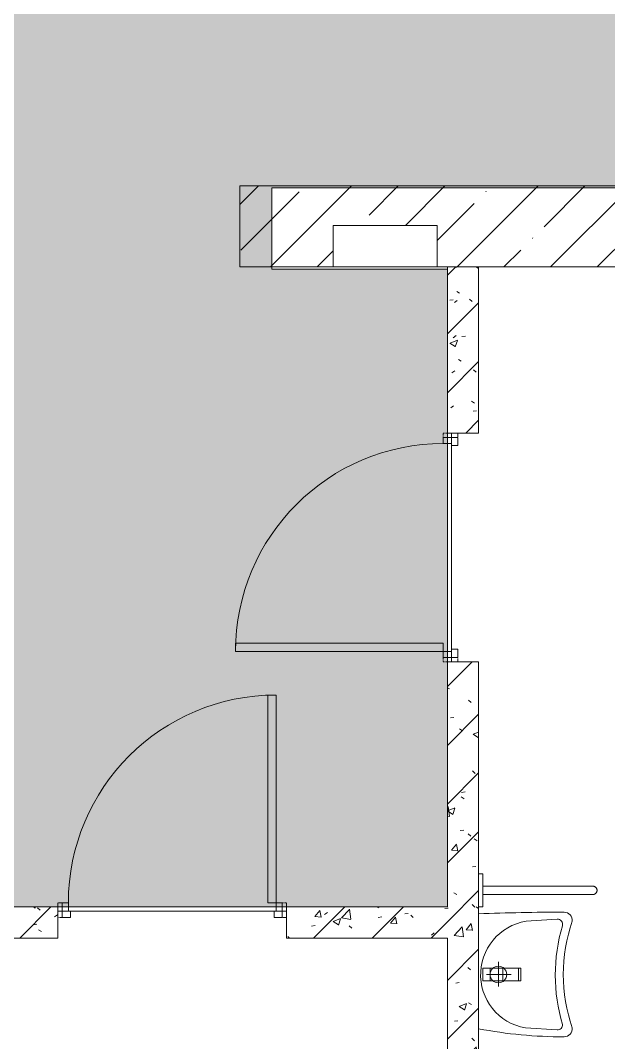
# Model space of a CAD drawing. Header units: millimetres. Extents: x -515342 to 330399, y -224905 to 507333.
# Drawn here: x -277426 to -274595, y 125841 to 130760 of the extents above; entities that cross this region are included whole.
import ezdxf

# ---------------------------------------------------------------- set-up
doc = ezdxf.new("R2010")
doc.units = ezdxf.units.MM
doc.linetypes.add('ASVP_Невидимые', pattern=[5, 3, -2])
for name, color, linetype, lineweight in [('Двери', 7, 'Continuous', 0), ('Оборудование', 7, 'Continuous', 0), ('Перекрытие', 7, 'Continuous', 0), ('Сантехника', 7, 'Continuous', 0), ('Стены внутренние', 7, 'Continuous', 0), ('Стены несущие', 7, 'Continuous', 0), ('Стены перегородки', 7, 'Continuous', 0), ('Стены штриховка', 7, 'Continuous', 0), ('экспертиза условные обозначения', 1, 'Continuous', 0)]:
    doc.layers.add(name, color=color, linetype=linetype, lineweight=lineweight)
pattern_1 = [(45, (-374025.76, 123368.6), (-141.42136, 141.42136), [])]
pattern_2 = [(50, (-374025.76, 123368.6), (364.3679, -31.8783), [38.1, -419.1]), (355, (-374025.76, 123368.6), (-70.4859, 382.1133), [30.48, -335.28]), (100.451, (-373995.4, 123365.95), (293.885, 350.2334), [32.38, -356.18]), (46.184, (-374025.76, 123470.2), (542.1585, -84.0858), [57.15, -628.65]), (96.636, (-373980.6, 123463.2), (474.805, 494.8554), [48.57, -534.27]), (351.184, (-374025.76, 123470.2), (474.8102, 494.85), [45.72, -502.92]), (21, (-373974.96, 123444.8), (303.2285, -204.5305), [38.1, -419.1]), (326, (-373974.96, 123444.8), (123.6039, 368.376), [30.48, -335.28]), (71.451, (-373949.7, 123427.76), (426.8341, 163.8427), [32.38, -356.18]), (37.5, (-374025.76, 123368.6), (6.17665, 169.11015), [16.764, -314.452, 16.764, -323.596, -336.55]), (37.5, (-374025.76, 123368.6), (6.17665, 169.11015), [-671.576, 16.764, -319.786]), (7.5, (-374025.76, 123368.6), (133.63888, 200.3615), [16.764, -177.292, 16.764, -306.832, -128.27]), (7.5, (-374025.76, 123368.6), (133.63888, 200.3615), [-517.652, 16.764, -111.506]), (327.5, (-374139.04, 123368.6), (271.18182, -11.45836), [16.764, -110.236, 16.764, -379.476, -525.78]), (327.5, (-374139.04, 123368.6), (271.18182, -11.45836), [-523.24, 16.764, -509.016]), (317.5, (-374189.84, 123368.6), (296.2585, 50.85285), [16.764, -148.336, 16.764, -246.38, -373.38]), (317.5, (-374189.84, 123368.6), (296.2585, 50.85285), [-428.244, 16.764, -356.616])]

# ---------------------------------------------------------------- blocks, each defined once
blk = doc.blocks.new('Раковина для МГН 600х450 - Раковина для МГН 600х450-10140932-О_АР_П_2__3_400_План 2 этажа')
at = {"layer": 'Сантехника'}
for p, q in [((-258.8, 253.2), (-266.6, 377.9)), ((266.6, 377.9), (257, 225.9)), ((-30, 191.2), (-30, 203.7)), ((30, 203.7), (-30, 203.7)), ((30, 203.7), (30, 191.2)), ((-30, 116.2), (-30, 191.2)), ((30, 191.2), (-30, 191.2)), ((0, 37.3), (0, 157.3)), ((30, 191.2), (30, 116.2)), ((-30, 56.2), (-30, 116.2)), ((30, 116.2), (-30, 116.2)), ((30, 116.2), (30, 56.2)), ((-61.5, 95), (58.5, 95)), ((-30, 20), (-30, 56.2)), ((30, 56.2), (-30, 56.2)), ((30, 56.2), (30, 20)), ((30, 20), (-30, 20))]:
    blk.add_line(p, q, dxfattribs=at)
blk.add_circle((0, 95), 40, dxfattribs=at)
for centre, radius, start, end in [((-260, 411), 40, 84.6341, 180), ((0, 1190.1), 782.4, 250.8821, 289.1179), ((260, 411), 40, 360, 95.3659), ((10581.6, 411), 10881.6, 180, 182.16475), ((-241.6, 379.4), 25, 73.3148, 183.5941), ((1.4, 1190.1), 821.3, 253.3148, 286.9337), ((241.6, 379.4), 25, 356.4059, 92.4122), ((-1895.6, 411), 2195.6, 349.2104, 360), ((0.7, 269.5), 260, 183.5941, 350.3344)]:
    blk.add_arc(centre, radius, start, end, dxfattribs=at)
blk = doc.blocks.new('Дверь_Деревянная_1 полотно - АР_Дверь_Санузел_1000х2000h_полотно__Г_Пр-V30-О_АР_П_2__3_400_План 2 этажа')
at = {"layer": 'Двери', "lineweight": 18}
for p, q in [((-500, 95), (-500, 1095)), ((-500, 1095), (-460, 1095)), ((-460, 95), (-460, 1095)), ((-530, 95), (-500, 95)), ((-530, 95), (-530, 25)), ((-500, 55), (-500, 95)), ((-460, 95), (-500, 95)), ((-500, 55), (-490, 55)), ((-490, 25), (-490, 55)), ((500, 55), (490, 55)), ((490, 25), (490, 55)), ((530, 95), (500, 95)), ((500, 55), (500, 95)), ((530, 95), (530, 25)), ((-530, 25), (-490, 25)), ((530, 25), (490, 25))]:
    blk.add_line(p, q, dxfattribs=at)
at = {"layer": 'Двери', "linetype": 'ASVP_Невидимые', "lineweight": 18}
for p, q in [((-550, 95), (-550, 75)), ((-530, 95), (-550, 95)), ((530, 95), (550, 95)), ((550, 95), (550, 75)), ((-550, 25), (-530, 25)), ((550, 25), (530, 25))]:
    blk.add_line(p, q, dxfattribs=at)
at = {"layer": 'Двери', "lineweight": 18}
blk.add_arc((-500, 95), 1000, 0, 90, dxfattribs=at)
blk = doc.blocks.new('Дверь_Деревянная_1 полотно - АР_Дверь_Санузел_1000х2000h_полотно__Г_Л-9060337-О_АР_П_2__3_400_План 2 этажа')
at = {"layer": 'Двери', "lineweight": 18}
for p, q in [((500, 1095), (460, 1095)), ((460, 95), (460, 1095)), ((500, 95), (500, 1095)), ((-530, 95), (-500, 95)), ((-530, 95), (-530, 25)), ((-500, 55), (-500, 95)), ((-500, 55), (-490, 55)), ((-490, 25), (-490, 55)), ((460, 95), (500, 95)), ((500, 55), (490, 55)), ((490, 25), (490, 55)), ((530, 95), (500, 95)), ((500, 55), (500, 95)), ((530, 95), (530, 25)), ((-530, 25), (-490, 25)), ((530, 25), (490, 25))]:
    blk.add_line(p, q, dxfattribs=at)
at = {"layer": 'Двери', "linetype": 'ASVP_Невидимые', "lineweight": 18}
for p, q in [((-550, 95), (-550, 75)), ((-530, 95), (-550, 95)), ((530, 95), (550, 95)), ((550, 95), (550, 75)), ((-550, 25), (-530, 25)), ((550, 25), (530, 25))]:
    blk.add_line(p, q, dxfattribs=at)
at = {"layer": 'Двери', "lineweight": 18}
blk.add_arc((500, 95), 1000, 90, 180, dxfattribs=at)
blk = doc.blocks.new('Опорный поручень - Опорный поручень для раковины-V38-О_АР_П_2__3_400_План 2 этажа')
at = {"layer": 'Оборудование'}
for p, q in [((92005, 300), (92005, 460)), ((92025, 460), (92005, 460)), ((92005, 400), (91565, 400)), ((91565, 360), (92005, 360)), ((92005, 300), (92025, 300))]:
    blk.add_line(p, q, dxfattribs=at)
at = {"layer": 'Оборудование', "flags": 128}
for points in [[(91455, 380), (91455, 380.8), (91455.1, 381.6), (91455.1, 382.4), (91455.3, 383.2), (91455.4, 384), (91455.6, 384.8), (91455.8, 385.5), (91456, 386.3), (91456.3, 387), (91456.6, 387.8), (91456.9, 388.5), (91457.3, 389.2), (91457.6, 389.9), (91458.1, 390.6), (91458.5, 391.3), (91459, 391.9), (91459.4, 392.6), (91460, 393.2), (91460.5, 393.8), (91461.1, 394.3), (91461.7, 394.9), (91462.3, 395.4), (91462.9, 395.9), (91463.5, 396.4), (91464.2, 396.8), (91464.9, 397.2), (91465.6, 397.6), (91466.3, 398), (91467, 398.3), (91467.8, 398.6), (91468.5, 398.9), (91469.3, 399.2), (91470, 399.4), (91470.8, 399.6), (91471.6, 399.7), (91472.4, 399.8), (91473.2, 399.9), (91474, 400), (91474.8, 400), (91475, 400)], [(91565, 400), (91561.4, 400), (91557.8, 400), (91554.2, 400), (91550.7, 400), (91547.1, 400), (91543.6, 400), (91540.1, 400), (91536.7, 400), (91533.3, 400), (91530, 400), (91526.7, 400), (91523.4, 400), (91520.3, 400), (91517.2, 400), (91514.2, 400), (91511.3, 400), (91508.4, 400), (91505.7, 400), (91503, 400), (91500.4, 400), (91498, 400), (91495.6, 400), (91493.4, 400), (91491.3, 400), (91489.3, 400), (91487.4, 400), (91485.6, 400), (91484, 400), (91482.5, 400), (91481.1, 400), (91479.9, 400), (91478.8, 400), (91477.8, 400), (91477, 400), (91476.3, 400), (91475.8, 400), (91475.4, 400), (91475.1, 400), (91475, 400), (91475, 400)], [(91475, 400), (91475.1, 400), (91475.3, 400), (91475.6, 400), (91476.1, 400), (91476.8, 400), (91477.6, 400), (91478.5, 400), (91479.6, 400), (91480.8, 400), (91482.1, 400), (91483.6, 400), (91485.2, 400), (91486.9, 400)], [(91475, 360), (91474.2, 360), (91473.4, 360.1), (91472.6, 360.1), (91471.8, 360.3), (91471, 360.4), (91470.2, 360.6), (91469.5, 360.8), (91468.7, 361), (91468, 361.3), (91467.2, 361.6), (91466.5, 361.9), (91465.8, 362.3), (91465.1, 362.6), (91464.4, 363.1), (91463.7, 363.5), (91463.1, 364), (91462.4, 364.4), (91461.8, 365), (91461.2, 365.5), (91460.7, 366.1), (91460.1, 366.7), (91459.6, 367.3), (91459.1, 367.9), (91458.6, 368.5), (91458.2, 369.2), (91457.8, 369.9), (91457.4, 370.6), (91457, 371.3), (91456.7, 372), (91456.4, 372.8), (91456.1, 373.5), (91455.8, 374.3), (91455.6, 375), (91455.4, 375.8), (91455.3, 376.6), (91455.2, 377.4), (91455.1, 378.2), (91455, 379), (91455, 379.8), (91455, 380)], [(91487.4, 360), (91485.6, 360), (91484, 360), (91482.5, 360), (91481.1, 360), (91479.9, 360), (91478.8, 360), (91477.8, 360), (91477, 360), (91476.3, 360), (91475.8, 360), (91475.4, 360), (91475.1, 360), (91475, 360), (91475, 360)], [(91475, 360), (91475.1, 360), (91475.3, 360), (91475.6, 360), (91476.1, 360), (91476.8, 360), (91477.6, 360), (91478.5, 360), (91479.6, 360), (91480.8, 360), (91482.1, 360), (91483.6, 360), (91485.2, 360), (91486.9, 360), (91488.7, 360), (91490.7, 360), (91492.8, 360), (91495, 360), (91497.3, 360), (91499.8, 360), (91502.3, 360), (91504.9, 360), (91507.7, 360), (91510.5, 360), (91513.4, 360), (91516.4, 360), (91519.4, 360), (91522.6, 360), (91525.8, 360), (91529.1, 360), (91532.4, 360), (91535.8, 360), (91539.2, 360), (91542.7, 360), (91546.2, 360), (91549.7, 360), (91553.3, 360), (91556.8, 360), (91560.4, 360), (91564, 360), (91565, 360)]]:
    blk.add_lwpolyline(points, dxfattribs=at)

msp = doc.modelspace()

# ---------------------------------------------------------------- hatches: boundary and pattern name
at = {"layer": 'Стены внутренние'}
h = msp.add_hatch(dxfattribs=at)
h.set_pattern_fill('FP_1', color=256, style=0, pattern_type=2)
h.set_pattern_definition([(45, (-374025.76, 123368.6), (-224.5064, 224.5064), []), (45, (-373801.25, 123368.6), (-224.5064, 224.5064), [396.875, -79.375, 3.353, -76.022])])
h.paths.add_polyline_path([(-272686.9484, 129573.6058), (-272590.759, 129573.6058), (-272590.759, 129963.6058), (-276370.759, 129963.6058), (-276370.759, 129573.6058), (-275920.759, 129573.6058), (-275920.759, 129773.6058), (-275420.759, 129773.6058), (-275420.759, 129573.6058), (-273123.1604, 129573.6058)])
h.paths.add_polyline_path([(-272798.1238, 129670.125), (-272830.759, 129682.0033), (-272857.3635, 129704.327), (-272874.7283, 129734.4038), (-272880.759, 129768.6058), (-272874.7283, 129802.8078), (-272857.3635, 129832.8846), (-272830.759, 129855.2083), (-272798.1238, 129867.0866), (-272763.3942, 129867.0866), (-272730.759, 129855.2083), (-272704.1546, 129832.8846), (-272686.7897, 129802.8078), (-272680.759, 129768.6058), (-272686.9484, 129734.1291), (-272704.1546, 129704.327), (-272730.759, 129682.0033), (-272763.3942, 129670.125)])
h.paths.add_polyline_path([(-273598.1238, 129670.125), (-273630.759, 129682.0033), (-273657.3635, 129704.327), (-273674.7283, 129734.4038), (-273680.759, 129768.6058), (-273674.7283, 129802.8078), (-273657.3635, 129832.8846), (-273630.759, 129855.2083), (-273598.1238, 129867.0866), (-273563.3942, 129867.0866), (-273530.759, 129855.2083), (-273504.1546, 129832.8846), (-273486.7897, 129802.8078), (-273480.759, 129768.6058), (-273486.7897, 129734.4038), (-273504.1546, 129704.327), (-273530.759, 129682.0033), (-273563.3942, 129670.125)])
h.paths.add_polyline_path([(-273998.1238, 129670.125), (-274030.759, 129682.0033), (-274057.3635, 129704.327), (-274074.7283, 129734.4038), (-274080.759, 129768.6058), (-274074.7283, 129802.8078), (-274057.3635, 129832.8846), (-274030.759, 129855.2083), (-273995.5844, 129867.0866), (-273963.3942, 129867.0866), (-273930.759, 129855.2083), (-273904.1546, 129832.8846), (-273886.7897, 129802.8078), (-273880.759, 129768.6058), (-273886.7897, 129734.4038), (-273904.1546, 129704.327), (-273930.759, 129682.0033), (-273963.3942, 129670.125), (-273995.5844, 129670.125)])
h.paths.add_polyline_path([(-273163.3942, 129670.125), (-273198.1238, 129670.125), (-273230.759, 129682.0033), (-273257.3635, 129704.327), (-273274.7283, 129734.4038), (-273280.759, 129768.6058), (-273274.7283, 129802.8078), (-273257.3635, 129832.8846), (-273230.759, 129855.2083), (-273198.1238, 129867.0866), (-273163.3942, 129867.0866), (-273130.759, 129855.2083), (-273104.1546, 129832.8846), (-273086.7897, 129802.8078), (-273080.759, 129768.6058), (-273086.7897, 129734.4038), (-273104.1546, 129704.327), (-273130.759, 129682.0033)])
h = msp.add_hatch(dxfattribs=at)
h.set_pattern_fill('FP_2', color=256, style=0, pattern_type=2)
h.set_pattern_definition(pattern_1)
h.paths.add_polyline_path([(-275220.759, 123568.6058), (-275220.759, 127673.6058), (-275370.759, 127673.6058), (-275370.759, 123568.6058)])
h.paths.add_polyline_path([(-275220.759, 128773.6058), (-275220.759, 129573.6058), (-275370.759, 129573.6058), (-275370.759, 128773.6058)])
h = msp.add_hatch(dxfattribs=at)
h.set_pattern_fill('FP_3', color=256, style=0, pattern_type=2)
h.set_pattern_definition(pattern_2)
h.paths.add_polyline_path([(-275220.759, 123568.6058), (-275220.759, 127673.6058), (-275370.759, 127673.6058), (-275370.759, 123568.6058)])
h.paths.add_polyline_path([(-275220.759, 128773.6058), (-275220.759, 129573.6058), (-275370.759, 129573.6058), (-275370.759, 128773.6058)])
h = msp.add_hatch(dxfattribs=at)
h.set_pattern_fill('FP_2', color=256, style=0, pattern_type=2)
h.set_pattern_definition(pattern_1)
h.paths.add_polyline_path([(-276145.759, 126343.6058), (-275370.759, 126343.6058), (-275370.759, 126493.6058), (-276145.759, 126493.6058)])
h.paths.add_polyline_path([(-277485.2805, 126343.6058), (-277245.759, 126343.6058), (-277245.759, 126493.6058), (-278350.759, 126493.6058), (-278350.759, 126343.6058)])
h = msp.add_hatch(dxfattribs=at)
h.set_pattern_fill('FP_3', color=256, style=0, pattern_type=2)
h.set_pattern_definition(pattern_2)
h.paths.add_polyline_path([(-276145.759, 126343.6058), (-275370.759, 126343.6058), (-275370.759, 126493.6058), (-276145.759, 126493.6058)])
h.paths.add_polyline_path([(-277485.2805, 126343.6058), (-277245.759, 126343.6058), (-277245.759, 126493.6058), (-278350.759, 126493.6058), (-278350.759, 126343.6058)])
at = {"layer": 'экспертиза условные обозначения'}
h = msp.add_hatch(dxfattribs=at)
h.set_pattern_fill('GRASS', color=3, scale=24)
h.set_pattern_definition([(90, (-374753.14, -34405.7), (-431.0523, 431.0523), [114.3, -747.8046]), (45, (-374753.14, -34405.7), (-431.0523, 431.0523), [114.3, -495.3]), (135, (-374753.14, -34405.7), (-431.0523, -431.0523), [114.3, -495.3])])
h.paths.add_polyline_path([(-317580.759, 132368.6058), (-272590.759, 132368.6058), (-272590.759, 129953.6058), (-276215.759, 129953.6058), (-276215.759, 129563.6058), (-275370.759, 129563.6058), (-275370.759, 126493.5459), (-278333.22, 126493.5459), (-278333.22, 129573.6058), (-278304.8297, 129573.6058), (-278304.8297, 129963.6058), (-283200.259, 129963.6058), (-283200.259, 126768.5459), (-284520.759, 126768.5459), (-284520.759, 129953.6058), (-288440.759, 129953.6058), (-288440.759, 130213.3459), (-292644.9691, 130214.6485), (-292644.9691, 126343.5459), (-301406.9946, 126343.5459), (-301406.9946, 130193.0459), (-303686.4946, 130193.0459), (-303686.4946, 130235.6745), (-305020.759, 130238.5459), (-317580.759, 130238.5459)])

# ---------------------------------------------------------------- linework, layer by layer
at = {"layer": 'Перекрытие'}
for p, q in [((-275420.759, 129573.6058), (-275920.759, 129573.6058)), ((-275350.759, 127673.6058), (-275350.759, 128773.6058)), ((-277245.759, 126473.6058), (-276145.759, 126473.6058))]:
    msp.add_line(p, q, dxfattribs=at)
at = {"layer": 'Стены несущие'}
for p, q in [((-272590.759, 129963.6058), (-276370.759, 129963.6058)), ((-276370.759, 129963.6058), (-276370.759, 129573.6058)), ((-275920.759, 129573.6058), (-275920.759, 129773.6058)), ((-275920.759, 129773.6058), (-275420.759, 129773.6058)), ((-275420.759, 129773.6058), (-275420.759, 129573.6058)), ((-276370.759, 129573.6058), (-275920.759, 129573.6058)), ((-275420.759, 129573.6058), (-275370.759, 129573.6058)), ((-275220.759, 129573.6058), (-272590.759, 129573.6058))]:
    msp.add_line(p, q, dxfattribs=at)
at = {"layer": 'Стены перегородки'}
for p, q in [((-275370.759, 129573.6058), (-275370.759, 128773.6058)), ((-275220.759, 128773.6058), (-275220.759, 129573.6058)), ((-275370.759, 128773.6058), (-275220.759, 128773.6058)), ((-275370.759, 127673.6058), (-275370.759, 126493.6058)), ((-275220.759, 127673.6058), (-275370.759, 127673.6058)), ((-275220.759, 123568.6058), (-275220.759, 127673.6058)), ((-277245.759, 126493.6058), (-278350.759, 126493.6058)), ((-277245.759, 126343.6058), (-277245.759, 126493.6058)), ((-275370.759, 126493.6058), (-276145.759, 126493.6058)), ((-276145.759, 126493.6058), (-276145.759, 126343.6058)), ((-278350.759, 126343.6058), (-277245.759, 126343.6058)), ((-276145.759, 126343.6058), (-275370.759, 126343.6058)), ((-275370.759, 126343.6058), (-275370.759, 123568.6058))]:
    msp.add_line(p, q, dxfattribs=at)
at = {"layer": 'Стены штриховка'}
msp.add_line((-275220.759, 129573.6058), (-275370.759, 129573.6058), dxfattribs=at)
at = {"layer": 'экспертиза условные обозначения', "color": 3}
msp.add_lwpolyline([(-317580.759, 132368.6058), (-272590.759, 132368.6058), (-272590.759, 129953.6058), (-276215.759, 129953.6058), (-276215.759, 129563.6058), (-275370.759, 129563.6058), (-275370.759, 126493.5459), (-278333.22, 126493.5459), (-278333.22, 129573.6058), (-278304.8297, 129573.6058), (-278304.8297, 129963.6058), (-283200.259, 129963.6058), (-283200.259, 126768.5459), (-284520.759, 126768.5459), (-284520.759, 129953.6058), (-288440.759, 129953.6058), (-288440.759, 130213.3459), (-292644.9691, 130214.6485), (-292644.9691, 126343.5459), (-301406.9946, 126343.5459), (-301406.9946, 130193.0459), (-303686.4946, 130193.0459)], dxfattribs=at)

# ---------------------------------------------------------------- block references
at = {"layer": 'Двери', "rotation": 90}
msp.add_blockref('Дверь_Деревянная_1 полотно - АР_Дверь_Санузел_1000х2000h_полотно__Г_Пр-V30-О_АР_П_2__3_400_План 2 этажа', (-275295.759, 128223.6058), dxfattribs=at)
at = {"layer": 'Двери'}
msp.add_blockref('Дверь_Деревянная_1 полотно - АР_Дверь_Санузел_1000х2000h_полотно__Г_Л-9060337-О_АР_П_2__3_400_План 2 этажа', (-276695.759, 126418.6058), dxfattribs=at)
at = {"layer": 'Оборудование', "rotation": 180}
msp.add_blockref('Опорный поручень - Опорный поручень для раковины-V38-О_АР_П_2__3_400_План 2 этажа', (-183195.759, 126953.5459), dxfattribs=at)
at = {"layer": 'Сантехника', "rotation": 270.0000000000049}
msp.add_blockref('Раковина для МГН 600х450 - Раковина для МГН 600х450-10140932-О_АР_П_2__3_400_План 2 этажа', (-275220.759, 126168.6058), dxfattribs=at)

doc.saveas('drawing.dxf')
